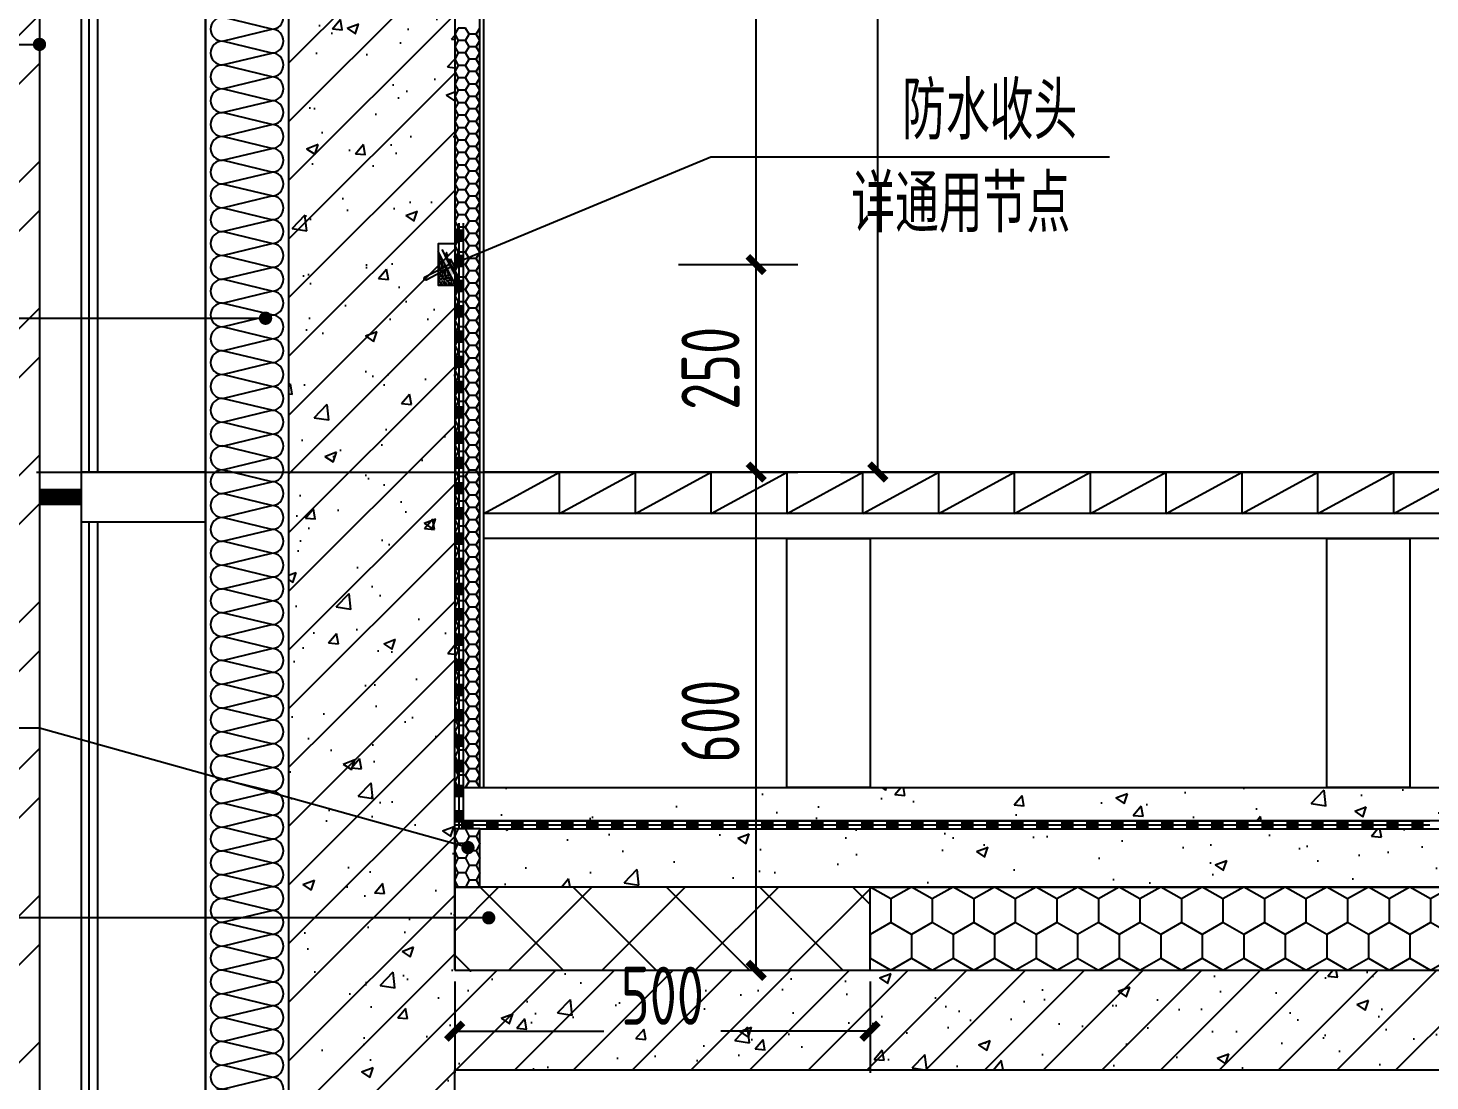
# Model space of a CAD drawing. Extents: x 198753 to 882193, y -399300 to 132460.
# Drawn here: x 347688 to 349376, y -192605 to -191337 of the extents above; entities that cross this region are included whole.
import ezdxf

# ---------------------------------------------------------------- set-up
doc = ezdxf.new("R2010")
doc.units = 0
doc.header["$LTSCALE"] = 1000
doc.header["$MEASUREMENT"] = 0
doc.linetypes.add('DOTE', pattern=[2.42, 2, -0.2, 0.02, -0.2])
for name, color, linetype in [('01-标注_尺寸', 124, 'Continuous'), ('01-标注_符号', 200, 'Continuous'), ('02-TEXT_标注', 130, 'Continuous'), ('05-填充_156', 156, 'Continuous'), ('05-填充_天正', 26, 'Continuous'), ('A-D-玻璃剖线', 130, 'Continuous'), ('A-D-金属剖线', 200, 'Continuous'), ('A-D_龙骨', 131, 'Continuous'), ('A-O_屋面', 201, 'Continuous'), ('A-SUR_保温', 222, 'Continuous'), ('A-SUR_看线', 231, 'Continuous'), ('A-SUR_面层', 191, 'Continuous'), ('A-金属背板', 30, 'Continuous'), ('A_AXIS-轴线', 36, 'DOTE'), ('A_STR-砼墙', 51, 'Continuous'), ('A_STR-砼柱', 51, 'Continuous'), ('钢龙骨', 173, 'Continuous')]:
    doc.layers.add(name, color=color, linetype=linetype)
doc.styles.add('_TCH_DIM', font='ROS1', dxfattribs={"width": 0.8, "bigfont": 'JD'})
doc.styles.add('_TCH_DIM_T3', font='ROS1', dxfattribs={"width": 0.8, "bigfont": 'JD'})
doc.dimstyles.new('_TCH_ARCH&&20', dxfattribs={"dimtxt": 70, "dimasz": 20, "dimexe": 50, "dimexo": 60, "dimgap": 20, "dimtad": 1, "dimdec": 0, "dimzin": 0, "dimdsep": 46, "dimtxsty": '_TCH_DIM_T3', "dimblk": 'ARCHTICK', "dimcen": 0.09, "dimclrt": 4, "dimazin": 2, "dimtfac": 1, "dimtdec": 0, "dimtix": 1, "dimtmove": 2, "dimatfit": 3, "dimfxl": 0, "dimtolj": 1, "dimtzin": 0, "dimarcsym": 0})
pattern_1 = [(50, (57158.59, -70692.28), (143.45204, -12.55043), [15, -165]), (355, (57158.59, -70692.28), (-27.75027, 150.43843), [12, -132]), (100.4514, (57170.54, -70693.33), (115.70188, 137.88791), [12.74804, -140.22842]), (46.1842, (57158.59, -70652.28), (213.4482, -33.1038), [22.5, -247.5]), (96.6356, (57176.37, -70655.04), (186.93254, 194.82357), [19.12206, -210.3426]), (351.1842, (57158.59, -70652.28), (186.9324, 194.82372), [18, -198]), (21, (57178.59, -70662.28), (119.38141, -80.52378), [15, -165]), (326, (57178.59, -70662.28), (48.66307, 145.03001), [12, -132]), (71.4514, (57188.53, -70668.99), (168.04453, 64.5061), [12.74804, -140.22842]), (37.5, (57158.586, -70692.28), (2.43197, 66.57877), [0, -130.4, 0, -134, 0, -132.5]), (7.5, (57158.586, -70692.28), (52.613907, 78.882342), [0, -76.4, 0, -127.4, 0, -50.5]), (327.5, (57113.986, -70692.28), (106.764487, -4.510974), [0, -50, 0, -156, 0, -207]), (317.5, (57093.99, -70692.28), (116.637234, 20.021), [0, -65, 0, -103.6, 0, -147])]
pattern_2 = [(45, (0, 0), (-35.35534, 35.35534), []), (50, (0, 0), (143.45204, -12.55043), [15, -165]), (355, (0, 0), (-27.75027, 150.43843), [12, -132]), (100.4514, (11.95, -1.05), (115.70188, 137.88791), [12.74804, -140.22842]), (46.1842, (0, 40), (213.4482, -33.1038), [22.5, -247.5]), (96.6356, (17.79, 37.24), (186.93254, 194.82357), [19.12206, -210.3426]), (351.1842, (0, 40), (186.9324, 194.82372), [18, -198]), (21, (20, 30), (119.38141, -80.52378), [15, -165]), (326, (20, 30), (48.66307, 145.03001), [12, -132]), (71.4514, (29.95, 23.29), (168.04453, 64.5061), [12.74804, -140.22842]), (37.5, (0, 0), (2.43197, 66.57877), [0, -130.4, 0, -134, 0, -132.5]), (7.5, (0, 0), (52.613907, 78.882342), [0, -76.4, 0, -127.4, 0, -50.5]), (327.5, (-44.6, 0), (106.764487, -4.510974), [0, -50, 0, -156, 0, -207]), (317.5, (-64.6, 0), (116.637234, 20.021), [0, -65, 0, -103.6, 0, -147])]

# ---------------------------------------------------------------- blocks, each defined once
blk = doc.blocks.new('_ArchTick')
at = {"color": 0, "linetype": 'ByBlock', "const_width": 0.4}
blk.add_lwpolyline([(-0.5, -0.5), (0.5, 0.5)], dxfattribs=at)
blk = doc.blocks.new('*D2115')
at = {"layer": '01-标注_尺寸', "color": 0, "lineweight": -2, "transparency": 16777216}
for p, q in [((0, -13.3), (0, -123.3)), ((500, -13.3), (500, -123.3)), ((0, -73.3), (179.6, -73.3)), ((500, -73.3), (320.4, -73.3))]:
    blk.add_line(p, q, dxfattribs=at)
at = {"layer": 'Defpoints', "color": 0, "transparency": 16777216}
for p in [(0, 46.7), (500, 46.7), (500, -73.3)]:
    blk.add_point(p, dxfattribs=at)
at = {"layer": '01-标注_尺寸', "color": 0, "lineweight": -2, "transparency": 16777216, "xscale": 20, "yscale": 20, "zscale": 20, "rotation": 180}
blk.add_blockref('_ArchTick', (0, -73.3), dxfattribs=at)
at = {"layer": '01-标注_尺寸', "color": 0, "lineweight": -2, "transparency": 16777216, "xscale": 20, "yscale": 20, "zscale": 20}
blk.add_blockref('_ArchTick', (500, -73.3), dxfattribs=at)
at = {"layer": '01-标注_尺寸', "color": 4, "transparency": 16777216, "insert": (250, -30.6), "char_height": 70, "attachment_point": 5, "style": '_TCH_DIM_T3'}
blk.add_mtext('\\A1;500', dxfattribs=at)
blk = doc.blocks.new('$LinePat$聚苯板')
at = {"color": 0}
for p, q in [((14.8, -8.6), (0, 0)), ((29.7, 0), (14.8, -8.6)), ((14.8, -8.6), (14.8, -25.7)), ((14.8, -25.7), (0, -34.3)), ((29.7, -34.3), (14.8, -25.7)), ((0, -34.3), (0, -51.4)), ((0, -51.4), (14.8, -60)), ((14.8, -60), (29.7, -51.4))]:
    blk.add_line(p, q, dxfattribs=at)
blk = doc.blocks.new('*U231')
at = {"layer": 'A-SUR_保温', "color": 26}
blk.add_lwpolyline([(0, 0), (30, 0), (30, 70.2), (0, 70.2), (0, 0)], dxfattribs=at)
at = {"layer": 'A-SUR_保温', "color": 26, "xscale": -0.5907290889834536, "yscale": 0.5, "zscale": 0.5, "rotation": 270.0000009086006}
for p in [(30, 52.6), (30, 35.1), (30, 17.5), (30, 0)]:
    blk.add_blockref('$LinePat$聚苯板', p, dxfattribs=at)
blk = doc.blocks.new('$LinePat$空心砌块')
at = {"color": 0}
for p in [(0, -300), (536.1, -300)]:
    blk.add_line(p, (536.1, 0), dxfattribs=at)
blk = doc.blocks.new('$LinePat$防水层2')
at = {"color": 0}
blk.add_line((0, 0), (600, 0), dxfattribs=at)
blk.add_solid([(150, 0), (450, 0), (150, -100), (450, -100)], dxfattribs=at)
blk = doc.blocks.new('*D2168')
at = {"layer": '01-标注_尺寸', "color": 0, "lineweight": -2, "transparency": 16777216}
for p, q in [((65033.6, -190946.2), (65177, -190946.2)), ((65127, -191546.2), (65127, -190946.2)), ((65033.6, -191546.2), (65177, -191546.2))]:
    blk.add_line(p, q, dxfattribs=at)
at = {"layer": 'Defpoints', "color": 0, "transparency": 16777216}
for p in [(64973.6, -190946.2), (65127, -190946.2), (64973.6, -191546.2)]:
    blk.add_point(p, dxfattribs=at)
at = {"layer": '01-标注_尺寸', "color": 0, "lineweight": -2, "transparency": 16777216, "xscale": 20, "yscale": 20, "zscale": 20}
for p, rotation in [((65127, -190946.2), 90), ((65127, -191546.2), 270)]:
    blk.add_blockref('_ArchTick', p, dxfattribs=dict(at, rotation=rotation))
at = {"layer": '01-标注_尺寸', "color": 4, "transparency": 16777216, "insert": (65072, -191246.2), "char_height": 70, "attachment_point": 5, "rotation": 90, "style": '_TCH_DIM_T3'}
blk.add_mtext('\\A1;600', dxfattribs=at)
blk = doc.blocks.new('*D2169')
at = {"layer": '01-标注_尺寸', "color": 0, "lineweight": -2, "transparency": 16777216}
for p, q in [((65033.6, -190696.2), (65177, -190696.2)), ((65127, -190946.2), (65127, -190696.2)), ((65033.6, -190946.2), (65177, -190946.2))]:
    blk.add_line(p, q, dxfattribs=at)
at = {"layer": 'Defpoints', "color": 0, "transparency": 16777216}
for p in [(64973.6, -190696.2), (65127, -190696.2), (64973.6, -190946.2)]:
    blk.add_point(p, dxfattribs=at)
at = {"layer": '01-标注_尺寸', "color": 0, "lineweight": -2, "transparency": 16777216, "xscale": 20, "yscale": 20, "zscale": 20}
for p, rotation in [((65127, -190696.2), 90), ((65127, -190946.2), 270)]:
    blk.add_blockref('_ArchTick', p, dxfattribs=dict(at, rotation=rotation))
at = {"layer": '01-标注_尺寸', "color": 4, "transparency": 16777216, "insert": (65072, -190821.2), "char_height": 70, "attachment_point": 5, "rotation": 90, "style": '_TCH_DIM_T3'}
blk.add_mtext('\\A1;250', dxfattribs=at)
blk = doc.blocks.new('*D2170')
at = {"layer": '01-标注_尺寸', "color": 0, "lineweight": -2, "transparency": 16777216}
for p, q in [((65033.6, -189856.6), (65177, -189856.6)), ((65127, -190696.2), (65127, -189856.6)), ((65033.6, -190696.2), (65177, -190696.2))]:
    blk.add_line(p, q, dxfattribs=at)
at = {"layer": 'Defpoints', "color": 0, "transparency": 16777216}
for p in [(64973.6, -189856.6), (65127, -189856.6), (64973.6, -190696.2)]:
    blk.add_point(p, dxfattribs=at)
at = {"layer": '01-标注_尺寸', "color": 0, "lineweight": -2, "transparency": 16777216, "xscale": 20, "yscale": 20, "zscale": 20}
for p, rotation in [((65127, -189856.6), 90), ((65127, -190696.2), 270)]:
    blk.add_blockref('_ArchTick', p, dxfattribs=dict(at, rotation=rotation))
at = {"layer": '01-标注_尺寸', "color": 4, "transparency": 16777216, "insert": (65072, -190276.4), "char_height": 70, "attachment_point": 5, "rotation": 90, "style": '_TCH_DIM_T3'}
blk.add_mtext('\\A1;840', dxfattribs=at)
blk = doc.blocks.new('*U190')
at = {"layer": 'A-O_屋面'}
blk.add_lwpolyline([(-50, 150), (50, 150), (50, -150), (-50, -150)], close=True, dxfattribs=at)
blk = doc.blocks.new('*U191')
at = {"layer": 'A-SUR_保温', "color": 0, "linetype": 'ByBlock', "lineweight": -2, "transparency": 16777216}
for p in [(0, 0), (650, 0)]:
    blk.add_blockref('*U190', p, dxfattribs=at)
blk = doc.blocks.new('$LinePat$岩棉板')
at = {"color": 0}
for p, q in [((0, -17), (12, -67)), ((12, -67), (24, -17))]:
    blk.add_line(p, q, dxfattribs=at)
for centre, start, end in [((12, -17), 0, 180), ((0, -67), 270, 0), ((24, -67), 180, 270)]:
    blk.add_arc(centre, 12, start, end, dxfattribs=at)
at = {"layer": 'Defpoints'}
blk.add_point((0, 0.1), dxfattribs=at)
at = {"layer": 'Defpoints', "color": 0}
blk.add_point((24, -84), dxfattribs=at)
blk = doc.blocks.new('*U245')
at = {"layer": '01-标注_符号', "const_width": 8}
for points in [[(-4, 520, 1), (4, 520, 1)], [(268.2, 190.2, 1), (276.2, 190.2, 1)], [(215.7, -849.4, 1), (223.7, -849.4, 1)]]:
    blk.add_lwpolyline(points, format="xyb", close=True, dxfattribs=at)
at = {"layer": '01-标注_符号'}
for points in [[(-852.7, 520), (0, 520)], [(-852.7, 190.2), (272.2, 190.2)], [(-850, -849.4), (219.7, -849.4)]]:
    blk.add_lwpolyline(points, dxfattribs=at)
at = {"layer": 'A-D-金属剖线'}
for points in [[(70, -795.5), (300, -795.5), (300, -895), (70, -895)], [(71.5, -797), (298.5, -797), (298.5, -893.5), (71.5, -893.5)]]:
    blk.add_lwpolyline(points, close=True, dxfattribs=at)
at = {"layer": 'A-SUR_保温'}
blk.add_line((300, 1155), (300, -895), dxfattribs=at)
blk.add_lwpolyline([(200, 1155), (300, 1155), (300, -795.5), (200, -795.5)], close=True, dxfattribs=at)
at = {"layer": 'A-金属背板'}
for points in [[(60, 845), (70, 845), (70, 5), (60, 5)], [(60, -55), (70, -55), (70, -895), (60, -895)]]:
    blk.add_lwpolyline(points, close=True, dxfattribs=at)
at = {"layer": 'A-SUR_保温', "yscale": 1.188379012465143, "zscale": 1.188379012465143}
for p, xscale, rotation in [((200, 1126.3), 1.195146262867752, 90.00000006427223), ((200, 1097.6), 1.195146262867752, 90.00000006427223), ((200, 1068.9), 1.195146262867752, 90.00000006427223), ((200, 1040.3), 1.195146262867752, 90.00000006427223), ((200, 1011.6), 1.195146262867752, 90.00000006427223), ((200, 982.9), 1.195146262867752, 90.00000006427223), ((200, 954.2), 1.195146262867752, 90.00000006427223), ((200, 925.5), 1.195146262867752, 90.00000006427223), ((200, 896.8), 1.195146262867752, 90.00000006427223), ((200, 868.2), 1.195146262867752, 90.00000006427223), ((200, 839.5), 1.195146262867752, 90.00000006427223), ((200, 810.8), 1.195146262867752, 90.00000006427223), ((200, 782.1), 1.195146262867752, 90.00000006427223), ((200, 753.4), 1.195146262867752, 90.00000006427223), ((200, 724.7), 1.195146262867752, 90.00000006427223), ((200, 696.1), 1.195146262867752, 90.00000006427223), ((200, 667.4), 1.195146262867752, 90.00000006427223), ((200, 638.7), 1.195146262867752, 90.00000006427223), ((200, 610), 1.195146262867752, 90.00000006427223), ((200, 581.3), 1.195146262867752, 90.00000006427223), ((200, 552.6), 1.195146262867752, 90.00000006427223), ((200, 524), 1.195146262867752, 90.00000006427223), ((200, 495.3), 1.195146262867752, 90.00000006427223), ((200, 466.6), 1.195146262867752, 90.00000006427223), ((200, 437.9), 1.195146262867752, 90.00000006427223), ((200, 409.2), 1.195146262867752, 90.00000006427223), ((200, 380.5), 1.195146262867752, 90.00000006427223), ((200, 351.9), 1.195146262867752, 90.00000006427223), ((200, 323.2), 1.195146262867752, 90.00000006427223), ((200, 294.5), 1.195146262867752, 90.00000006427223), ((200, 265.8), 1.195146262867752, 90.00000006427223), ((200, 237.1), 1.195146262867752, 90.00000006427223), ((200, 208.4), 1.195146262867752, 90.00000006427223), ((200, 179.8), 1.195146262867752, 90.00000006427223), ((200, 151.1), 1.195146262867752, 90.00000006427223), ((200, 122.4), 1.195146262867752, 90.00000006427223), ((200, 93.7), 1.195146262867752, 90.00000006427223), ((200, 65), 1.195146262867752, 90.00000006427223), ((200, 36.3), 1.195146262867752, 90.00000006427223), ((200, 7.7), 1.195146262867752, 90.00000006427223), ((200, -21), 1.195146262867752, 90.00000006427223), ((200, -49.7), 1.195146262867752, 90.00000006427223), ((200, -78.4), 1.195146262867752, 90.00000006427223), ((200, -107.1), 1.195146262867752, 90.00000006427223), ((200, -135.8), 1.195146262867752, 90.00000006427223), ((200, -164.4), 1.195146262867752, 90.00000006427223), ((200, -193.1), 1.195146262867752, 90.00000006427223), ((200, -221.8), 1.195146262867752, 90.00000006427223), ((200, -250.5), 1.195146262867752, 90.00000006427223), ((200, -279.2), 1.195146262867752, 90.00000006427223), ((200, -307.9), 1.195146262867752, 90.00000006427223), ((200, -336.5), 1.195146262867752, 90.00000006427223), ((200, -365.2), 1.195146262867752, 90.00000006427223), ((200, -393.9), 1.195146262867752, 90.00000006427223), ((200, -422.6), 1.195146262867752, 90.00000006427223), ((200, -451.3), 1.195146262867752, 90.00000006427223), ((200, -480), 1.195146262867752, 90.00000006427223), ((200, -508.6), 1.195146262867752, 90.00000006427223), ((200, -537.3), 1.195146262867752, 90.00000006427223), ((200, -566), 1.195146262867752, 90.00000006427223), ((200, -594.7), 1.195146262867752, 90.00000006427223), ((200, -623.4), 1.195146262867752, 90.00000006427223), ((200, -652.1), 1.195146262867752, 90.00000006427223), ((200, -680.7), 1.195146262867752, 90.00000006427223), ((200, -709.4), 1.195146262867752, 90.00000006427223), ((200, -738.1), 1.195146262867752, 90.00000006427223), ((200, -766.8), 1.195146262867752, 90.00000006427223), ((200, -795.5), 1.195146262867752, 90.00000006427223), ((98.8, -895), 1.197916665666818, 180), ((127.5, -895), 1.197916665666818, 180), ((156.3, -895), 1.197916665666818, 180), ((185, -895), 1.197916665666818, 180), ((213.8, -895), 1.197916665666818, 180), ((242.5, -895), 1.197916665666818, 180), ((271.3, -895), 1.197916665666818, 180), ((300, -895), 1.197916665666818, 180)]:
    blk.add_blockref('$LinePat$岩棉板', p, dxfattribs=dict(at, xscale=xscale, rotation=rotation))
at = {"layer": '02-TEXT_标注', "style": '_TCH_DIM'}
for s, height, width, p in [('幕墙', 69.46, 0.8, (-852.7, 541)), ('2', 70, 0.64, (-728.5, 541)), ('厚憎水岩棉板', 69.46, 0.8, (-763.1, 212.1)), ('100', 70, 0.64, (-852.7, 212.1)), ('100', 70, 0.64, (-850, -825.5)), ('厚憎水岩棉防火封堵', 69.46, 0.8, (-760.4, -825.5)), ('外包', 69.46, 0.8, (-850, -940.4)), ('1.5', 70, 0.64, (-725.8, -940.4)), ('厚镀锌钢板', 69.46, 0.8, (-651.2, -940.4))]:
    blk.add_text(s, height=height, dxfattribs=dict(at, width=width)).set_placement(p)
blk = doc.blocks.new('kyuhtr')
blk.add_lwpolyline([(50, -30), (200, -30), (200, 30), (50, 30)], close=True)
at = {"const_width": 20}
blk.add_lwpolyline([(50, 0), (0, 0)], dxfattribs=at)
blk = doc.blocks.new('*U279')
at = {"layer": 'A-D-玻璃剖线'}
for points in [[(7285.6, -123553.6), (7285.6, -126282.3)], [(7335.6, -123553.6), (7335.6, -126282.3)]]:
    blk.add_lwpolyline(points, dxfattribs=at)
at = {"layer": '钢龙骨'}
for points in [[(7485.6, -123553.6), (7485.6, -124483.6)], [(7485.6, -124483.6), (7485.6, -126282.3)]]:
    blk.add_lwpolyline(points, dxfattribs=at)
at = {"layer": 'A-D_龙骨'}
blk.add_blockref('kyuhtr', (7285.6, -124483.6), dxfattribs=at)
blk = doc.blocks.new('*U314')
at = {"layer": '05-填充_天正'}
h = blk.add_hatch(dxfattribs=at)
h.set_pattern_fill('钢筋混凝土', color=256, scale=20, style=0)
h.set_pattern_definition(pattern_2)
h.paths.add_polyline_path([(7485.5, -120553.6), (7685.5, -120553.6), (7685.5, -119163.6), (7485.5, -119163.6)])
h = blk.add_hatch(dxfattribs=at)
h.set_pattern_fill('钢筋混凝土', color=256, scale=20, style=0)
h.set_pattern_definition(pattern_2)
h.paths.add_polyline_path([(7485.5, -121153.6), (7685.5, -121153.6), (7685.5, -120553.6), (7485.5, -120553.6)])
h = blk.add_hatch(dxfattribs=at)
h.set_pattern_fill('钢筋混凝土', color=256, scale=20, style=0)
h.set_pattern_definition(pattern_2)
h.paths.add_polyline_path([(10485.6, -120973.6), (10485.6, -120853.6), (7685.5, -120853.6), (7685.5, -120973.6)])
at = {"layer": 'A_STR-砼墙'}
for p, q in [((7485.5, -119163.6), (7485.5, -120553.6)), ((7685.5, -119163.6), (7685.5, -120553.6)), ((7685.5, -120853.6), (10485.6, -120853.6)), ((7685.5, -120973.6), (10485.6, -120973.6))]:
    blk.add_line(p, q, dxfattribs=at)
at = {"layer": 'A_STR-砼柱'}
for p, q in [((7485.5, -120553.6), (7485.5, -121153.6)), ((7685.5, -120853.6), (7685.5, -120553.6)), ((7685.5, -121153.6), (7685.5, -120973.6))]:
    blk.add_line(p, q, dxfattribs=at)
blk = doc.blocks.new('*U188')
at = {"layer": '05-填充_156'}
h = blk.add_hatch(dxfattribs=at)
h.set_pattern_fill('金属', color=256, scale=50)
h.set_pattern_definition([(45, (7135.61, -126184.92), (-88.3883, 88.3883), []), (45, (7194.53, -126184.92), (-88.3883, 88.3883), [])])
h.paths.add_polyline_path([(6935.6, -126484.9), (7285.6, -126484.9), (7285.6, -129613.6), (6935.6, -129613.6)])
at = {"layer": 'A-SUR_看线', "color": 8}
blk.add_lwpolyline([(6935.6, -126484.9), (7285.6, -126484.9), (7285.6, -129613.6), (6935.6, -129613.6)], close=True, dxfattribs=at)
blk = doc.blocks.new('dsafdsg')
for p, q in [((-2.4, -1.8), (-4, 4)), ((-4, 4), (6.3, -6.1)), ((0.5, -4.6), (6.3, -6.1))]:
    blk.add_line(p, q)
for points in [[(-10.7, 8.9), (-10.6, 4.8), (7.3, -12.6), (11.2, -12.3)], [(-9.7, 8.9), (-9.6, 5.2), (-4.9, 0.6)], [(-26.5, -29.5), (-26.6, -26.7), (-2.4, -1.8), (0.5, -4.6), (-23.7, -29.5), (-26.5, -29.5)], [(-4.2, -0.1), (2.3, -6.3)], [(3, -7), (7.7, -11.6), (11.2, -11.3)]]:
    blk.add_lwpolyline(points)
for centre, start, end in [((-10.2, 8.9), 0.813, 180.813), ((-4.5, 0.3), 315.813, 135.813), ((2.7, -6.7), 315.813, 135.813), ((11.2, -11.8), 270.813, 90.813)]:
    blk.add_arc(centre, 0.5, start, end)
blk = doc.blocks.new('A$C3BAF02C1')
at = {"layer": 'A-SUR_保温'}
h = blk.add_hatch(dxfattribs=at)
h.set_pattern_fill('AR-SAND', color=26)
h.set_pattern_definition([(37.5, (900, -12275), (-0.08000156, 2.4470662), [0, -1.9304, 0, -2.159, 0, -2.06375]), (7.5, (900, -12275), (2.2476164, 3.5841255), [0, -1.0414, 0, -1.7399, 0, -0.66675]), (327.5, (898.4379, -12275), (3.95496185, 0.00718592), [0, -0.635, 0, -2.286, 0, -2.9845]), (317.5, (898.438, -12275), (3.8177823, 1.1146466), [0, -0.3175, 0, -1.4986, 0, -1.7145])])
h.paths.add_polyline_path([(-20, 615.6), (-20, 575), (0, 575), (0, 577)])
at = {"layer": '01-标注_符号'}
for p, q in [((-2, 600.6), (308.4, 729.5)), ((308.4, 729.5), (788.2, 729.5))]:
    blk.add_line(p, q, dxfattribs=at)
at = {"layer": 'A-SUR_保温'}
blk.add_line((0, 577), (-20, 615.6), dxfattribs=at)
at = {"layer": 'A_STR-砼墙'}
blk.add_lwpolyline([(0, 625), (-20, 625), (-20, 575), (0, 575)], dxfattribs=at)
at = {"layer": 'A-SUR_保温', "rotation": 342.3196339635746}
blk.add_blockref('dsafdsg', (-2.8, 601.9), dxfattribs=at)
at = {"layer": 'A-SUR_保温', "xscale": 0.07251641290586743, "yscale": 0.05, "zscale": 0.05, "rotation": 297.3655606718143}
blk.add_blockref('$LinePat$防水层2', (-15.6, 617.9), dxfattribs=at)
at = {"layer": '02-TEXT_标注', "style": '_TCH_DIM', "width": 0.8}
for s, p in [('防水收头', (538.5, 750.5)), ('详通用节点', (477.3, 638.5))]:
    blk.add_text(s, height=69.46, dxfattribs=at).set_placement(p)
blk = doc.blocks.new('*D2086')
at = {"layer": '01-标注_尺寸', "color": 0, "lineweight": -2, "transparency": 16777216}
for p, q in [((348674.5, -190572), (348761, -190572)), ((348711, -191872), (348711, -190572)), ((348674.5, -191872), (348761, -191872))]:
    blk.add_line(p, q, dxfattribs=at)
at = {"layer": 'Defpoints', "color": 0, "transparency": 16777216}
for p in [(348614.5, -190572), (348711, -190572), (348614.5, -191872)]:
    blk.add_point(p, dxfattribs=at)
at = {"layer": '01-标注_尺寸', "color": 0, "lineweight": -2, "transparency": 16777216, "xscale": 20, "yscale": 20, "zscale": 20}
for p, rotation in [((348711, -190572), 90), ((348711, -191872), 270)]:
    blk.add_blockref('_ArchTick', p, dxfattribs=dict(at, rotation=rotation))
at = {"layer": '01-标注_尺寸', "color": 4, "transparency": 16777216, "insert": (348656, -191222), "char_height": 70, "attachment_point": 5, "rotation": 90, "style": '_TCH_DIM_T3'}
blk.add_mtext('\\A1;1300', dxfattribs=at)
blk = doc.blocks.new('dfsgfdgh')
at = {"transparency": 33554641}
h = blk.add_hatch(dxfattribs=at)
h.set_pattern_fill('ANSI37', color=26, scale=50)
h.set_pattern_definition([(45, (4580, -17100), (-56.1266, 56.1266), []), (135, (4580, -17100), (-56.1266, -56.1266), [])])
h.paths.add_polyline_path([(0, 0), (500, 0), (500, 100), (0, 100)])
at = {"color": 26}
blk.add_lwpolyline([(0, 0), (500, 0), (500, 100), (0, 100)], close=True, dxfattribs=at)
at = {"layer": '01-标注_尺寸'}
dim = blk.add_linear_dim(base=(500, -73.3), p1=(0, 46.7), p2=(500, 46.7), angle=360, dimstyle='_TCH_ARCH&&20', dxfattribs=at)
dim.commit()
dim.dimension.update_dxf_attribs({"geometry": '*D2115', "text_midpoint": (250, -30.6), "dimtype": 161})
blk = doc.blocks.new('*U329')
at = {"layer": 'A-SUR_保温'}
h = blk.add_hatch(dxfattribs=at)
h.set_pattern_fill('混凝土', color=26, scale=20)
h.set_pattern_definition(pattern_1)
h.paths.add_polyline_path([(64764.1, -191326.2), (67564.2, -191326.2), (67564.2, -191366), (64764.1, -191366)])
h = blk.add_hatch(dxfattribs=at)
h.set_pattern_fill('混凝土', color=26, scale=20)
h.set_pattern_definition(pattern_1)
h.paths.add_polyline_path([(67564.2, -191446.2), (64794.1, -191446.2), (64794.1, -191376), (67564.2, -191376)])
for p, q in [((64794.1, -191326.2), (64794.1, -189856.6)), ((64799.1, -191326.2), (64799.1, -189856.6))]:
    blk.add_line(p, q, dxfattribs=at)
blk.add_lwpolyline([(65264.1, -191446.2), (67564.2, -191446.2), (67564.2, -191046.2)], dxfattribs=at)
for points in [[(64764.1, -191326.2), (67564.2, -191326.2), (67564.2, -191366), (64764.1, -191366)], [(67564.2, -191446.2), (64794.1, -191446.2), (64794.1, -191376), (67564.2, -191376)]]:
    blk.add_lwpolyline(points, close=True, dxfattribs=at)
at = {"layer": 'A-SUR_面层'}
for points in [[(67264.2, -190946.2), (64799.1, -190946.2)], [(67264.2, -190996.2), (64799.1, -190996.2)], [(67264.2, -191026.2), (64799.1, -191026.2)]]:
    blk.add_lwpolyline(points, dxfattribs=at)
at = {"layer": 'A-SUR_保温'}
for name, p, xscale, yscale, zscale, rotation in [('$LinePat$聚苯板', (64794.1, -190411.4), 0.5050466406238793, 0.5, 0.5, 270), ('$LinePat$聚苯板', (64794.1, -190426.4), 0.5050466406238793, 0.5, 0.5, 270), ('$LinePat$聚苯板', (64794.1, -190441.4), 0.5050466406238793, 0.5, 0.5, 270), ('$LinePat$聚苯板', (64794.1, -190456.4), 0.5050466406238793, 0.5, 0.5, 270), ('$LinePat$聚苯板', (64794.1, -190471.4), 0.5050466406238793, 0.5, 0.5, 270), ('$LinePat$聚苯板', (64794.1, -190486.4), 0.5050466406238793, 0.5, 0.5, 270), ('$LinePat$聚苯板', (64794.1, -190501.4), 0.5050466406238793, 0.5, 0.5, 270), ('$LinePat$聚苯板', (64794.1, -190516.4), 0.5050466406238793, 0.5, 0.5, 270), ('$LinePat$聚苯板', (64794.1, -190531.4), 0.5050466406238793, 0.5, 0.5, 270), ('$LinePat$聚苯板', (64794.1, -190546.4), 0.5050466406238793, 0.5, 0.5, 270), ('$LinePat$聚苯板', (64794.1, -190561.4), 0.5050466406238793, 0.5, 0.5, 270), ('$LinePat$聚苯板', (64794.1, -190576.4), 0.5050466406238793, 0.5, 0.5, 270), ('$LinePat$聚苯板', (64794.1, -190591.4), 0.5050466406238793, 0.5, 0.5, 270), ('$LinePat$聚苯板', (64794.1, -190606.4), 0.5050466406238793, 0.5, 0.5, 270), ('$LinePat$聚苯板', (64794.1, -190621.3), 0.5050466406238793, 0.5, 0.5, 270), ('$LinePat$聚苯板', (64794.1, -190636.3), 0.5050466406238793, 0.5, 0.5, 270), ('$LinePat$防水层2', (64769.1, -190646.2), 0.05068263330350656, 0.05, 0.05, 269.9979843498631), ('$LinePat$聚苯板', (64794.1, -190651.3), 0.5050466406238793, 0.5, 0.5, 270), ('$LinePat$防水层2', (64774.1, -190646.2), 0.05068264921743657, 0.05, 0.05, 269.997984350496), ('$LinePat$聚苯板', (64794.1, -190666.3), 0.5050466406238793, 0.5, 0.5, 270), ('$LinePat$防水层2', (64769.1, -190676.6), 0.05068263330350656, 0.05, 0.05, 269.9979843498631), ('$LinePat$聚苯板', (64794.1, -190681.3), 0.5050466406238793, 0.5, 0.5, 270), ('$LinePat$防水层2', (64774.1, -190676.6), 0.05068264921743657, 0.05, 0.05, 269.997984350496), ('$LinePat$聚苯板', (64794.1, -190696.3), 0.5050466406238793, 0.5, 0.5, 270), ('$LinePat$防水层2', (64769.1, -190707), 0.05068263330350656, 0.05, 0.05, 269.9979843498631), ('$LinePat$防水层2', (64774.1, -190707), 0.05068264921743657, 0.05, 0.05, 269.997984350496), ('$LinePat$聚苯板', (64794.1, -190711.3), 0.5050466406238793, 0.5, 0.5, 270), ('$LinePat$聚苯板', (64794.1, -190726.3), 0.5050466406238793, 0.5, 0.5, 270), ('$LinePat$防水层2', (64769.1, -190737.4), 0.05068263330350656, 0.05, 0.05, 269.9979843498631), ('$LinePat$聚苯板', (64794.1, -190741.3), 0.5050466406238793, 0.5, 0.5, 270), ('$LinePat$防水层2', (64774.1, -190737.4), 0.05068264921743657, 0.05, 0.05, 269.997984350496), ('$LinePat$聚苯板', (64794.1, -190756.3), 0.5050466406238793, 0.5, 0.5, 270), ('$LinePat$防水层2', (64769.1, -190767.8), 0.05068263330350656, 0.05, 0.05, 269.9979843498631), ('$LinePat$聚苯板', (64794.1, -190771.3), 0.5050466406238793, 0.5, 0.5, 270), ('$LinePat$防水层2', (64774.1, -190767.8), 0.05068264921743657, 0.05, 0.05, 269.997984350496), ('$LinePat$聚苯板', (64794.1, -190786.3), 0.5050466406238793, 0.5, 0.5, 270), ('$LinePat$防水层2', (64769.1, -190798.2), 0.05068263330350656, 0.05, 0.05, 269.9979843498631), ('$LinePat$聚苯板', (64794.1, -190801.3), 0.5050466406238793, 0.5, 0.5, 270), ('$LinePat$防水层2', (64774.1, -190798.2), 0.05068264921743657, 0.05, 0.05, 269.997984350496), ('$LinePat$聚苯板', (64794.1, -190816.3), 0.5050466406238793, 0.5, 0.5, 270), ('$LinePat$防水层2', (64769.1, -190828.6), 0.05068263330350656, 0.05, 0.05, 269.9979843498631), ('$LinePat$聚苯板', (64794.1, -190831.3), 0.5050466406238793, 0.5, 0.5, 270), ('$LinePat$防水层2', (64774.1, -190828.6), 0.05068264921743657, 0.05, 0.05, 269.997984350496), ('$LinePat$聚苯板', (64794.1, -190846.3), 0.5050466406238793, 0.5, 0.5, 270), ('$LinePat$防水层2', (64769.1, -190859), 0.05068263330350656, 0.05, 0.05, 269.9979843498631), ('$LinePat$防水层2', (64774.1, -190859), 0.05068264921743657, 0.05, 0.05, 269.997984350496), ('$LinePat$聚苯板', (64794.1, -190861.3), 0.5050466406238793, 0.5, 0.5, 270), ('$LinePat$聚苯板', (64794.1, -190876.3), 0.5050466406238793, 0.5, 0.5, 270), ('$LinePat$防水层2', (64769.1, -190889.4), 0.05068263330350656, 0.05, 0.05, 269.9979843498631), ('$LinePat$聚苯板', (64794.1, -190891.3), 0.5050466406238793, 0.5, 0.5, 270), ('$LinePat$防水层2', (64774.1, -190889.4), 0.05068264921743657, 0.05, 0.05, 269.997984350496), ('$LinePat$聚苯板', (64794.1, -190906.3), 0.5050466406238793, 0.5, 0.5, 270), ('$LinePat$防水层2', (64769.1, -190919.8), 0.05068263330350656, 0.05, 0.05, 269.9979843498631), ('$LinePat$聚苯板', (64794.1, -190921.3), 0.5050466406238793, 0.5, 0.5, 270), ('$LinePat$防水层2', (64774.1, -190919.8), 0.05068264921743657, 0.05, 0.05, 269.997984350496), ('$LinePat$聚苯板', (64794.1, -190936.3), 0.5050466406238793, 0.5, 0.5, 270), ('$LinePat$防水层2', (64769.1, -190950.3), 0.05068263330350656, 0.05, 0.05, 269.9979843498631), ('$LinePat$聚苯板', (64794.1, -190951.3), 0.5050466406238793, 0.5, 0.5, 270), ('$LinePat$防水层2', (64774.1, -190950.3), 0.05068264921743657, 0.05, 0.05, 269.997984350496), ('$LinePat$聚苯板', (64794.1, -190966.3), 0.5050466406238793, 0.5, 0.5, 270), ('$LinePat$防水层2', (64769.1, -190980.7), 0.05068263330350656, 0.05, 0.05, 269.9979843498631), ('$LinePat$聚苯板', (64794.1, -190981.3), 0.5050466406238793, 0.5, 0.5, 270), ('$LinePat$防水层2', (64774.1, -190980.7), 0.05068264921743657, 0.05, 0.05, 269.997984350496), ('$LinePat$聚苯板', (64794.1, -190996.2), 0.5050466406238793, 0.5, 0.5, 270), ('$LinePat$防水层2', (64769.1, -191011.1), 0.05068263330350656, 0.05, 0.05, 269.9979843498631), ('$LinePat$聚苯板', (64794.1, -191011.2), 0.5050466406238793, 0.5, 0.5, 270), ('$LinePat$防水层2', (64774.1, -191011.1), 0.05068264921743657, 0.05, 0.05, 269.997984350496), ('$LinePat$聚苯板', (64794.1, -191026.2), 0.5050466406238793, 0.5, 0.5, 270), ('$LinePat$聚苯板', (64794.1, -191041.2), 0.5050466406238793, 0.5, 0.5, 270), ('$LinePat$防水层2', (64769.1, -191041.5), 0.05068263330350656, 0.05, 0.05, 269.9979843498631), ('$LinePat$防水层2', (64774.1, -191041.5), 0.05068264921743657, 0.05, 0.05, 269.997984350496), ('$LinePat$聚苯板', (64794.1, -191056.2), 0.5050466406238793, 0.5, 0.5, 270), ('$LinePat$聚苯板', (64794.1, -191071.2), 0.5050466406238793, 0.5, 0.5, 270), ('$LinePat$防水层2', (64769.1, -191071.9), 0.05068263330350656, 0.05, 0.05, 269.9979843498631), ('$LinePat$防水层2', (64774.1, -191071.9), 0.05068264921743657, 0.05, 0.05, 269.997984350496), ('$LinePat$聚苯板', (64794.1, -191086.2), 0.5050466406238793, 0.5, 0.5, 270), ('$LinePat$聚苯板', (64794.1, -191101.2), 0.5050466406238793, 0.5, 0.5, 270), ('$LinePat$防水层2', (64769.1, -191102.3), 0.05068263330350656, 0.05, 0.05, 269.9979843498631), ('$LinePat$防水层2', (64774.1, -191102.3), 0.05068264921743657, 0.05, 0.05, 269.997984350496), ('$LinePat$聚苯板', (64794.1, -191116.2), 0.5050466406238793, 0.5, 0.5, 270), ('$LinePat$聚苯板', (64794.1, -191131.2), 0.5050466406238793, 0.5, 0.5, 270), ('$LinePat$防水层2', (64769.1, -191132.7), 0.05068263330350656, 0.05, 0.05, 269.9979843498631), ('$LinePat$聚苯板', (64794.1, -191146.2), 0.5050466406238793, 0.5, 0.5, 270), ('$LinePat$防水层2', (64774.1, -191132.7), 0.05068264921743657, 0.05, 0.05, 269.997984350496), ('$LinePat$聚苯板', (64794.1, -191161.2), 0.5050466406238793, 0.5, 0.5, 270), ('$LinePat$防水层2', (64769.1, -191163.1), 0.05068263330350656, 0.05, 0.05, 269.9979843498631), ('$LinePat$防水层2', (64774.1, -191163.1), 0.05068264921743657, 0.05, 0.05, 269.997984350496), ('$LinePat$聚苯板', (64794.1, -191176.2), 0.5050466406238793, 0.5, 0.5, 270), ('$LinePat$聚苯板', (64794.1, -191191.2), 0.5050466406238793, 0.5, 0.5, 270), ('$LinePat$防水层2', (64769.1, -191193.5), 0.05068263330350656, 0.05, 0.05, 269.9979843498631), ('$LinePat$防水层2', (64774.1, -191193.5), 0.05068264921743657, 0.05, 0.05, 269.997984350496), ('$LinePat$聚苯板', (64794.1, -191206.2), 0.5050466406238793, 0.5, 0.5, 270), ('$LinePat$聚苯板', (64794.1, -191221.2), 0.5050466406238793, 0.5, 0.5, 270), ('$LinePat$防水层2', (64769.1, -191223.9), 0.05068263330350656, 0.05, 0.05, 269.9979843498631), ('$LinePat$防水层2', (64774.1, -191223.9), 0.05068264921743657, 0.05, 0.05, 269.997984350496), ('$LinePat$聚苯板', (64794.1, -191236.2), 0.5050466406238793, 0.5, 0.5, 270), ('$LinePat$聚苯板', (64794.1, -191251.2), 0.5050466406238793, 0.5, 0.5, 270), ('$LinePat$防水层2', (64769.1, -191254.3), 0.05068263330350656, 0.05, 0.05, 269.9979843498631), ('$LinePat$防水层2', (64774.1, -191254.3), 0.05068264921743657, 0.05, 0.05, 269.997984350496), ('$LinePat$聚苯板', (64794.1, -191266.2), 0.5050466406238793, 0.5, 0.5, 270), ('$LinePat$聚苯板', (64794.1, -191281.2), 0.5050466406238793, 0.5, 0.5, 270), ('$LinePat$防水层2', (64769.1, -191284.8), 0.05068263330350656, 0.05, 0.05, 269.9979843498631), ('$LinePat$聚苯板', (64794.1, -191296.2), 0.5050466406238793, 0.5, 0.5, 270), ('$LinePat$防水层2', (64774.1, -191284.8), 0.05068264921743657, 0.05, 0.05, 269.997984350496), ('$LinePat$聚苯板', (64794.1, -191311.2), 0.5050466406238793, 0.5, 0.5, 270), ('$LinePat$防水层2', (64769.1, -191315.2), 0.05068263330350656, 0.05, 0.05, 269.9979843498631), ('$LinePat$防水层2', (64774.1, -191315.2), 0.05068264921743657, 0.05, 0.05, 269.997984350496), ('$LinePat$防水层2', (64769.1, -191345.6), 0.05068263330350656, 0.05, 0.05, 269.9979843498631), ('$LinePat$防水层2', (64774.1, -191345.6), 0.05068264921743657, 0.05, 0.05, 269.997984350496), ('$LinePat$防水层2', (64764.1, -191366), 0.05018089567041703, 0.05, 0.05, 359.999999999969), ('$LinePat$防水层2', (64794.2, -191366), 0.05018089567041703, 0.05, 0.05, 359.999999999969), ('$LinePat$防水层2', (64824.3, -191366), 0.05018089567041703, 0.05, 0.05, 359.999999999969), ('$LinePat$防水层2', (64854.4, -191366), 0.05018089567041703, 0.05, 0.05, 359.999999999969), ('$LinePat$防水层2', (64884.5, -191366), 0.05018089567041703, 0.05, 0.05, 359.999999999969), ('$LinePat$防水层2', (64914.6, -191366), 0.05018089567041703, 0.05, 0.05, 359.999999999969), ('$LinePat$防水层2', (64944.7, -191366), 0.05018089567041703, 0.05, 0.05, 359.999999999969), ('$LinePat$防水层2', (64974.8, -191366), 0.05018089567041703, 0.05, 0.05, 359.999999999969), ('$LinePat$防水层2', (65005, -191366), 0.05018089567041703, 0.05, 0.05, 359.999999999969), ('$LinePat$防水层2', (65035.1, -191366), 0.05018089567041703, 0.05, 0.05, 359.999999999969), ('$LinePat$防水层2', (65065.2, -191366), 0.05018089567041703, 0.05, 0.05, 359.999999999969), ('$LinePat$防水层2', (65095.3, -191366), 0.05018089567041703, 0.05, 0.05, 359.999999999969), ('$LinePat$防水层2', (65125.4, -191366), 0.05018089567041703, 0.05, 0.05, 359.999999999969), ('$LinePat$防水层2', (65155.5, -191366), 0.05018089567041703, 0.05, 0.05, 359.999999999969), ('$LinePat$防水层2', (65185.6, -191366), 0.05018089567041703, 0.05, 0.05, 359.999999999969), ('$LinePat$防水层2', (65215.7, -191366), 0.05018089567041703, 0.05, 0.05, 359.999999999969), ('$LinePat$防水层2', (65245.8, -191366), 0.05018089567041703, 0.05, 0.05, 359.999999999969), ('$LinePat$防水层2', (65275.9, -191366), 0.05018089567041703, 0.05, 0.05, 359.999999999969), ('$LinePat$防水层2', (65306, -191366), 0.05018089567041703, 0.05, 0.05, 359.999999999969), ('$LinePat$防水层2', (65336.1, -191366), 0.05018089567041703, 0.05, 0.05, 359.999999999969), ('$LinePat$防水层2', (65366.3, -191366), 0.05018089567041703, 0.05, 0.05, 359.999999999969), ('$LinePat$防水层2', (65396.4, -191366), 0.05018089567041703, 0.05, 0.05, 359.999999999969), ('$LinePat$防水层2', (65426.5, -191366), 0.05018089567041703, 0.05, 0.05, 359.999999999969), ('$LinePat$防水层2', (65456.6, -191366), 0.05018089567041703, 0.05, 0.05, 359.999999999969), ('$LinePat$防水层2', (65486.7, -191366), 0.05018089567041703, 0.05, 0.05, 359.999999999969), ('$LinePat$防水层2', (65516.8, -191366), 0.05018089567041703, 0.05, 0.05, 359.999999999969), ('$LinePat$防水层2', (65546.9, -191366), 0.05018089567041703, 0.05, 0.05, 359.999999999969), ('$LinePat$防水层2', (65577, -191366), 0.05018089567041703, 0.05, 0.05, 359.999999999969), ('$LinePat$防水层2', (65607.1, -191366), 0.05018089567041703, 0.05, 0.05, 359.999999999969), ('$LinePat$防水层2', (65637.2, -191366), 0.05018089567041703, 0.05, 0.05, 359.999999999969), ('$LinePat$防水层2', (65667.3, -191366), 0.05018089567041703, 0.05, 0.05, 359.999999999969), ('$LinePat$防水层2', (65697.4, -191366), 0.05018089567041703, 0.05, 0.05, 359.999999999969), ('$LinePat$防水层2', (65727.6, -191366), 0.05018089567041703, 0.05, 0.05, 359.999999999969), ('$LinePat$防水层2', (65757.7, -191366), 0.05018089567041703, 0.05, 0.05, 359.999999999969), ('$LinePat$防水层2', (65787.8, -191366), 0.05018089567041703, 0.05, 0.05, 359.999999999969), ('$LinePat$防水层2', (65817.9, -191366), 0.05018089567041703, 0.05, 0.05, 359.999999999969), ('$LinePat$防水层2', (65848, -191366), 0.05018089567041703, 0.05, 0.05, 359.999999999969), ('$LinePat$防水层2', (65878.1, -191366), 0.05018089567041703, 0.05, 0.05, 359.999999999969), ('$LinePat$防水层2', (65908.2, -191366), 0.05018089567041703, 0.05, 0.05, 359.999999999969), ('$LinePat$防水层2', (64764.1, -191371), 0.05018089567041716, 0.05, 0.05, 359.999999999969), ('$LinePat$防水层2', (64794.2, -191371), 0.05018089567041716, 0.05, 0.05, 359.999999999969), ('$LinePat$防水层2', (64824.3, -191371), 0.05018089567041716, 0.05, 0.05, 359.999999999969), ('$LinePat$防水层2', (64854.4, -191371), 0.05018089567041716, 0.05, 0.05, 359.999999999969), ('$LinePat$防水层2', (64884.5, -191371), 0.05018089567041716, 0.05, 0.05, 359.999999999969), ('$LinePat$防水层2', (64914.6, -191371), 0.05018089567041716, 0.05, 0.05, 359.999999999969), ('$LinePat$防水层2', (64944.7, -191371), 0.05018089567041716, 0.05, 0.05, 359.999999999969), ('$LinePat$防水层2', (64974.8, -191371), 0.05018089567041716, 0.05, 0.05, 359.999999999969), ('$LinePat$防水层2', (65005, -191371), 0.05018089567041716, 0.05, 0.05, 359.999999999969), ('$LinePat$防水层2', (65035.1, -191371), 0.05018089567041716, 0.05, 0.05, 359.999999999969), ('$LinePat$防水层2', (65065.2, -191371), 0.05018089567041716, 0.05, 0.05, 359.999999999969), ('$LinePat$防水层2', (65095.3, -191371), 0.05018089567041716, 0.05, 0.05, 359.999999999969), ('$LinePat$防水层2', (65125.4, -191371), 0.05018089567041716, 0.05, 0.05, 359.999999999969), ('$LinePat$防水层2', (65155.5, -191371), 0.05018089567041716, 0.05, 0.05, 359.999999999969), ('$LinePat$防水层2', (65185.6, -191371), 0.05018089567041716, 0.05, 0.05, 359.999999999969), ('$LinePat$防水层2', (65215.7, -191371), 0.05018089567041716, 0.05, 0.05, 359.999999999969), ('$LinePat$防水层2', (65245.8, -191371), 0.05018089567041716, 0.05, 0.05, 359.999999999969), ('$LinePat$防水层2', (65275.9, -191371), 0.05018089567041716, 0.05, 0.05, 359.999999999969), ('$LinePat$防水层2', (65306, -191371), 0.05018089567041716, 0.05, 0.05, 359.999999999969), ('$LinePat$防水层2', (65336.1, -191371), 0.05018089567041716, 0.05, 0.05, 359.999999999969), ('$LinePat$防水层2', (65366.3, -191371), 0.05018089567041716, 0.05, 0.05, 359.999999999969), ('$LinePat$防水层2', (65396.4, -191371), 0.05018089567041716, 0.05, 0.05, 359.999999999969), ('$LinePat$防水层2', (65426.5, -191371), 0.05018089567041716, 0.05, 0.05, 359.999999999969), ('$LinePat$防水层2', (65456.6, -191371), 0.05018089567041716, 0.05, 0.05, 359.999999999969), ('$LinePat$防水层2', (65486.7, -191371), 0.05018089567041716, 0.05, 0.05, 359.999999999969), ('$LinePat$防水层2', (65516.8, -191371), 0.05018089567041716, 0.05, 0.05, 359.999999999969), ('$LinePat$防水层2', (65546.9, -191371), 0.05018089567041716, 0.05, 0.05, 359.999999999969), ('$LinePat$防水层2', (65577, -191371), 0.05018089567041716, 0.05, 0.05, 359.999999999969), ('$LinePat$防水层2', (65607.1, -191371), 0.05018089567041716, 0.05, 0.05, 359.999999999969), ('$LinePat$防水层2', (65637.2, -191371), 0.05018089567041716, 0.05, 0.05, 359.999999999969), ('$LinePat$防水层2', (65667.3, -191371), 0.05018089567041716, 0.05, 0.05, 359.999999999969), ('$LinePat$防水层2', (65697.4, -191371), 0.05018089567041716, 0.05, 0.05, 359.999999999969), ('$LinePat$防水层2', (65727.6, -191371), 0.05018089567041716, 0.05, 0.05, 359.999999999969), ('$LinePat$防水层2', (65757.7, -191371), 0.05018089567041716, 0.05, 0.05, 359.999999999969), ('$LinePat$防水层2', (65787.8, -191371), 0.05018089567041716, 0.05, 0.05, 359.999999999969), ('$LinePat$防水层2', (65817.9, -191371), 0.05018089567041716, 0.05, 0.05, 359.999999999969), ('$LinePat$防水层2', (65848, -191371), 0.05018089567041716, 0.05, 0.05, 359.999999999969), ('$LinePat$防水层2', (65878.1, -191371), 0.05018089567041716, 0.05, 0.05, 359.999999999969), ('$LinePat$防水层2', (65908.2, -191371), 0.05018089567041716, 0.05, 0.05, 359.999999999969)]:
    blk.add_blockref(name, p, dxfattribs=dict(at, xscale=xscale, yscale=yscale, zscale=zscale, rotation=rotation))
at = {"layer": 'A-SUR_保温', "color": 26}
for name, p, xscale, yscale, zscale in [('$LinePat$空心砌块', (64799.1, -190946.2), 0.1702936025006913, 0.1666666666666667, 0.1666666666666667), ('$LinePat$空心砌块', (64890.4, -190946.2), 0.1702936025006913, 0.1666666666666667, 0.1666666666666667), ('$LinePat$空心砌块', (64981.7, -190946.2), 0.1702936025006913, 0.1666666666666667, 0.1666666666666667), ('$LinePat$空心砌块', (65073, -190946.2), 0.1702936025006913, 0.1666666666666667, 0.1666666666666667), ('$LinePat$空心砌块', (65164.3, -190946.2), 0.1702936025006913, 0.1666666666666667, 0.1666666666666667), ('$LinePat$空心砌块', (65255.6, -190946.2), 0.1702936025006913, 0.1666666666666667, 0.1666666666666667), ('$LinePat$空心砌块', (65346.9, -190946.2), 0.1702936025006913, 0.1666666666666667, 0.1666666666666667), ('$LinePat$空心砌块', (65438.2, -190946.2), 0.1702936025006913, 0.1666666666666667, 0.1666666666666667), ('$LinePat$空心砌块', (65529.5, -190946.2), 0.1702936025006913, 0.1666666666666667, 0.1666666666666667), ('$LinePat$空心砌块', (65620.8, -190946.2), 0.1702936025006913, 0.1666666666666667, 0.1666666666666667), ('$LinePat$空心砌块', (65712.1, -190946.2), 0.1702936025006913, 0.1666666666666667, 0.1666666666666667), ('$LinePat$空心砌块', (65803.4, -190946.2), 0.1702936025006913, 0.1666666666666667, 0.1666666666666667), ('$LinePat$空心砌块', (65894.7, -190946.2), 0.1702936025006913, 0.1666666666666667, 0.1666666666666667), ('$LinePat$聚苯板', (65264.1, -191445.9), 1.684007089357674, 1.666666666666667, 1.666666666666667), ('$LinePat$聚苯板', (65314.1, -191445.9), 1.684007089357674, 1.666666666666667, 1.666666666666667), ('$LinePat$聚苯板', (65364.1, -191445.9), 1.684007089357674, 1.666666666666667, 1.666666666666667), ('$LinePat$聚苯板', (65414.1, -191445.9), 1.684007089357674, 1.666666666666667, 1.666666666666667), ('$LinePat$聚苯板', (65464.1, -191445.9), 1.684007089357674, 1.666666666666667, 1.666666666666667), ('$LinePat$聚苯板', (65514.1, -191445.9), 1.684007089357674, 1.666666666666667, 1.666666666666667), ('$LinePat$聚苯板', (65564.1, -191445.9), 1.684007089357674, 1.666666666666667, 1.666666666666667), ('$LinePat$聚苯板', (65614.1, -191445.9), 1.684007089357674, 1.666666666666667, 1.666666666666667), ('$LinePat$聚苯板', (65664.1, -191445.9), 1.684007089357674, 1.666666666666667, 1.666666666666667), ('$LinePat$聚苯板', (65714.1, -191445.9), 1.684007089357674, 1.666666666666667, 1.666666666666667), ('$LinePat$聚苯板', (65764.1, -191445.9), 1.684007089357674, 1.666666666666667, 1.666666666666667), ('$LinePat$聚苯板', (65814.1, -191445.9), 1.684007089357674, 1.666666666666667, 1.666666666666667), ('$LinePat$聚苯板', (65864.1, -191445.9), 1.684007089357674, 1.666666666666667, 1.666666666666667), ('$LinePat$聚苯板', (65914.1, -191445.9), 1.684007089357674, 1.666666666666667, 1.666666666666667)]:
    blk.add_blockref(name, p, dxfattribs=dict(at, xscale=xscale, yscale=yscale, zscale=zscale))
for name, p in [('*U231', (64764.1, -191446.2)), ('dfsgfdgh', (64764.1, -191546.2))]:
    blk.add_blockref(name, p, dxfattribs=at)
at = {"layer": '01-标注_尺寸'}
for p1, p2, picture, middle in [((64973.6, -190696.2), (64973.6, -189856.6), '*D2170', (65072, -190276.4)), ((64973.6, -190946.2), (64973.6, -190696.2), '*D2169', (65072, -190821.2)), ((64973.6, -191546.2), (64973.6, -190946.2), '*D2168', (65072, -191246.2))]:
    dim = blk.add_aligned_dim(p1=p1, p2=p2, distance=-153.4, dimstyle='_TCH_ARCH&&20', dxfattribs=at)
    dim.commit()
    dim.dimension.update_dxf_attribs({"geometry": picture, "text_midpoint": middle})

msp = doc.modelspace()

# ---------------------------------------------------------------- linework, layer by layer
at = {"layer": '01-标注_符号'}
for p, q in [((347701.6, -192180.4), (346848.9, -192180.4)), ((348217.4, -192324.3), (347701.6, -192180.4)), ((347701.6, -192408.9), (346848.9, -192408.9)), ((348242.5, -192408.9), (347701.6, -192408.9))]:
    msp.add_line(p, q, dxfattribs=at)
at = {"layer": '01-标注_符号', "const_width": 8}
for points in [[(348221.3, -192325.4, 1), (348213.6, -192323.2, 1)], [(348246.5, -192408.9, 1), (348238.5, -192408.9, 1)]]:
    msp.add_lwpolyline(points, format="xyb", close=True, dxfattribs=at)
at = {"layer": 'A_AXIS-轴线', "ltscale": 0.4}
msp.add_line((347698.1, -191872), (353220.4, -191872), dxfattribs=at)

# ---------------------------------------------------------------- block references
for name, p in [('*U245', (347701.6, -191877, 1500)), ('*U279', (340416, -67418.4, 1500)), ('A$C3BAF02C1', (348201.6, -192222))]:
    msp.add_blockref(name, p)
at = {"layer": 'A-SUR_保温'}
for name, p in [('*U314', (340516.1, -71618.4)), ('*U188', (340416, -64087.1, 1500)), ('*U329', (283437.5, -925.9)), ('*U191', (348651.6, -192102))]:
    msp.add_blockref(name, p, dxfattribs=at)

# ---------------------------------------------------------------- dimensions: what is measured, and where the dimension line sits
at = {"layer": '01-标注_尺寸'}
dim = msp.add_aligned_dim(p1=(348614.5, -191872), p2=(348614.5, -190572), distance=-96.5, dimstyle='_TCH_ARCH&&20', dxfattribs=at)
dim.commit()
dim.dimension.update_dxf_attribs({"geometry": '*D2086', "text_midpoint": (348656, -191222)})

doc.saveas('drawing.dxf')
